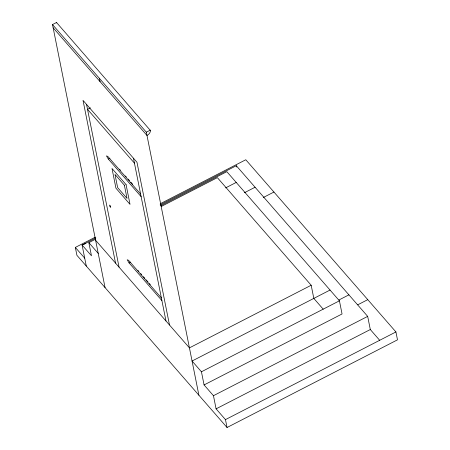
<?xml version="1.0" encoding="UTF-8"?>
<svg xmlns="http://www.w3.org/2000/svg" width="450" height="450" viewBox="0 0 450 450"><rect width="100%" height="100%" fill="white"/><g stroke="black" fill="none" stroke-linecap="round" stroke-linejoin="round"><path stroke-width="0.67" d="M105.064 287.601L52.504 24.57L56.526 22.5L150.446 130.523A4.731 3.111 -41.1 0 1 147.538 135.157L146.987 135.444L53.156 27.827M90.422 107.848L87.525 109.339L134.438 163.148M198.894 395.213L146.334 132.188L150.362 130.118M140.614 194.051L107.775 156.386L106.436 155.897L108.298 159.019L109.924 158.186M160.251 203.749L245.79 159.756L395.921 331.942L397.496 339.834L227.042 427.5L76.911 255.313L75.336 247.421L95.316 237.15M95.828 237.971L82.091 245.036L86.293 266.074M160.138 204.891L236.312 165.718L367.678 316.378L370.305 329.529L379.688 340.29M85.961 243.399L82.091 245.036L91.474 255.797L88.847 242.646L95.715 239.113M160.65 205.712L226.834 171.675L339.429 300.814L342.056 313.965L204.075 384.936L213.458 395.696L216.084 408.848L225.467 419.608L227.042 427.5M161.162 206.533L217.356 177.632L311.186 285.249L313.813 298.401L323.196 309.161M225.602 187.898L236.216 182.436M244.463 192.696L255.077 187.239M161.376 297.951L128.537 260.286L127.204 259.774L129.06 262.918L130.686 262.08M263.323 197.499L273.938 192.043M311.186 285.249L189.433 347.873L95.603 240.255M330.047 290.053L192.06 361.024L201.442 371.784L204.075 384.936M338.918 299.993L348.907 294.857M201.442 371.784L339.429 300.814M357.778 304.796L367.768 299.655M213.458 395.696L367.678 316.378M216.084 408.848L370.305 329.529M225.467 419.608L395.921 331.942M52.504 24.57L146.334 132.188M119.503 169.172L120.414 170.218M125.432 175.972L126.343 177.019M128.166 179.111L129.538 180.681M130.905 182.25L132.727 184.343M108.298 159.019L141.142 196.684M137.981 270.45L138.892 271.496M140.721 273.589L141.632 274.635M143.454 276.727L144.821 278.297M146.194 279.866L148.016 281.959M149.383 283.528L150.3 284.574M129.06 262.918L161.904 300.583M88.847 242.646L98.229 253.406M75.336 247.421L84.718 258.188M56.526 22.5L56.61 22.905M236.312 165.718L236.571 167.029M169.493 325.001L136.974 162.253L83.019 100.373L115.538 263.121M133.453 158.214L165.977 320.968M99.416 78.379L100.069 81.636M86.541 104.406L119.059 267.159M126.073 184.624L111.999 168.48L115.942 188.207L130.016 204.351L126.073 184.624M124.386 185.22L115.003 174.459L117.63 187.611L127.013 198.371L124.386 185.22M110.481 206.123L109.541 205.048L109.806 206.364L110.739 207.439L110.481 206.123"/></g></svg>
